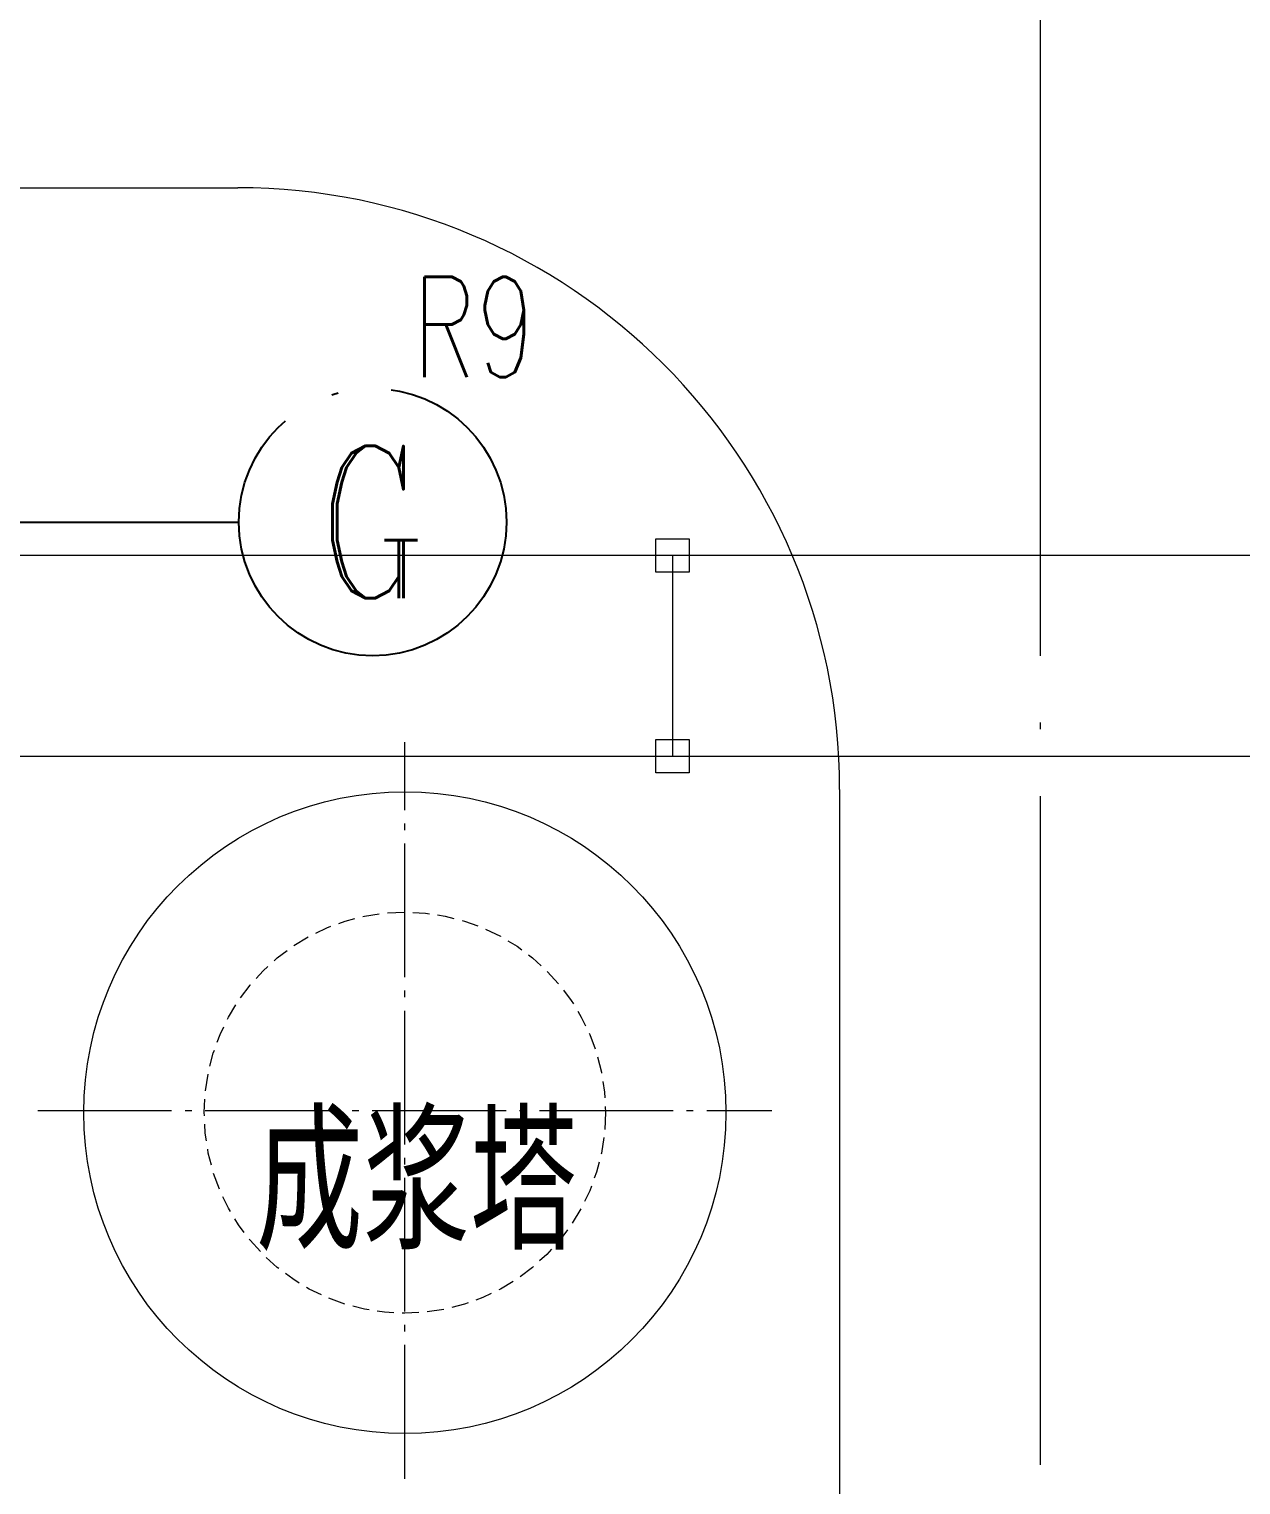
# Model space of a CAD drawing. Header units: metres. Extents: x 497148 to 498044, y 2998751 to 2999627.
# Drawn here: x 497789.82 to 497807.93, y 2999098.93 to 2999120.71 of the extents above; entities that cross this region are included whole.
import ezdxf
from ezdxf.enums import TextEntityAlignment as Align

# ---------------------------------------------------------------- set-up
doc = ezdxf.new("R2010")
doc.units = ezdxf.units.M
doc.linetypes.add('DOTE', pattern=[2.4200000000000004, 2, -0.2, 0.02, -0.2])
doc.linetypes.add('HIDDEN', pattern=[0.375, 0.25, -0.125])
doc.layers.add('AXIS', color=253, linetype='DOTE')
doc.layers.add('AXIS_TEXT', color=7, linetype='Continuous')
for name, color, linetype, lineweight in [('桁架-管廊', 6, 'Continuous', 0), ('细线', 7, 'Continuous', 18), ('设备', 253, 'Continuous', 15), ('道路', 4, 'Continuous', 15), ('道路中线', 1, 'DOTE', 13)]:
    doc.layers.add(name, color=color, linetype=linetype, lineweight=lineweight)
doc.styles.add('_HZTXT', font='txt.shx', dxfattribs={"width": 0.8, "bigfont": 'HZTXT.shx'})
doc.styles.add('_TCH_AXIS', font='COMPLEX', dxfattribs={"bigfont": 'GBCBIG'})
doc.styles.add('_TCH_DIM', font='SIMPLEX', dxfattribs={"bigfont": 'GBCBIG'})
doc.styles.add('COMPLEX', font='COMPLEX')

# ---------------------------------------------------------------- blocks, each defined once
blk = doc.blocks.new('A$C8b354ef7')
at = {"layer": '设备', "color": 1, "linetype": 'DOTE'}
for p, q in [((5.487315829726867, 0), (5.487315830192529, 11.01540788216516)), ((0, 5.507703939452767), (10.9746316599194, 5.50770394038409))]:
    blk.add_line(p, q, dxfattribs=at)
at = {"layer": '设备'}
blk.add_circle((5.487315828795545, 5.474638605955988), 4.8, dxfattribs=at)
at = {"layer": '设备', "linetype": 'HIDDEN'}
blk.add_circle((5.487315831123851, 5.474638614337891), 3, dxfattribs=at)
blk = doc.blocks.new('_AXISO')
blk.add_circle((0, 0), 0.5)
at = {"layer": 'AXIS_TEXT', "style": 'COMPLEX', "width": 1.041666666666667}
blk.add_attdef('A', text='', height=0.56, dxfattribs=at).set_placement((-0.25, -0.28), (0.25, -0.28), align=Align.FIT)
blk = doc.blocks.new('新块')
at = {"layer": 'AXIS', "color": 3, "linetype": 'Continuous'}
blk.add_line((497785.434313934, 2999113.332702593), (497792.9521044451, 2999113.332702593), dxfattribs=at)
at = {"layer": '桁架-管廊', "linetype": 'ByBlock', "ltscale": 0.2}
blk.add_line((497799.4343139344, 2999112.832702593), (497799.4343139344, 2999109.832702593), dxfattribs=at)
for points in [[(497799.1843139344, 2999113.082702593), (497799.6843139344, 2999113.082702593), (497799.6843139344, 2999112.582702593), (497799.1843139344, 2999112.582702593)], [(497799.1843139344, 2999110.082702593), (497799.6843139344, 2999110.082702593), (497799.6843139344, 2999109.582702593), (497799.1843139344, 2999109.582702593)]]:
    blk.add_lwpolyline(points, close=True, dxfattribs=at)
for points in [[(497812.9343139339, 2999112.832702593), (497789.1843139344, 2999112.832702593)], [(497789.4343139344, 2999109.832702593), (497812.9343139339, 2999109.832702593)]]:
    blk.add_lwpolyline(points, dxfattribs=at)
at = {"layer": '道路', "linetype": 'ByBlock', "lineweight": 0, "ltscale": 0.2}
for p, q in [((497773.9343139339, 2999118.332702593), (497792.9343139339, 2999118.332702593)), ((497801.9343139338, 2999109.332702593), (497801.9343139338, 2999081.332702592))]:
    blk.add_line(p, q, dxfattribs=at)
blk.add_arc((497792.9343139338, 2999109.332702593, -3.131133629154927e-05), 9, 0, 90, dxfattribs=at)
at = {"layer": '道路中线', "ltscale": 5}
blk.add_line((497804.9343139338, 2999121.332702593), (497804.9343139339, 2999066.332702592), dxfattribs=at)
at = {"layer": 'AXIS', "color": 3, "linetype": 'Continuous'}
ref = blk.add_blockref('_AXISO', (497794.9521044451, 2999113.332702593), dxfattribs=dict(at, xscale=4, yscale=4, zscale=4))
ref.add_attrib('A', 'G', dxfattribs={"layer": 'AXIS_TEXT', "color": 3, "linetype": 'Continuous', "height": 2.278453719378858, "style": '_TCH_AXIS', "width": 0.833333333334887}).set_placement((497794.1383709739, 2999112.193475733), (497795.7658379163, 2999112.193475733), align=Align.FIT)
at = {"layer": '细线', "linetype": 'Continuous'}
blk.add_blockref('A$C8b354ef7', (497789.9469981045, 2999099.024998654), dxfattribs=at)
at = {"style": '_HZTXT', "width": 0.8}
blk.add_text('成浆塔', height=2, rotation=4.002063966804346e-08, dxfattribs=at).set_placement((497795.6066399583, 2999103.448131451), align=Align.MIDDLE_CENTER)
at = {"layer": '道路', "style": '_TCH_DIM', "width": 0.7}
blk.add_text('R9', height=1.5, dxfattribs=at).set_placement((497795.5496599952, 2999115.50112251, -4.386941882419917e-07))

msp = doc.modelspace()

# ---------------------------------------------------------------- block references
msp.add_blockref('新块', (0, 0))

doc.saveas('drawing.dxf')
